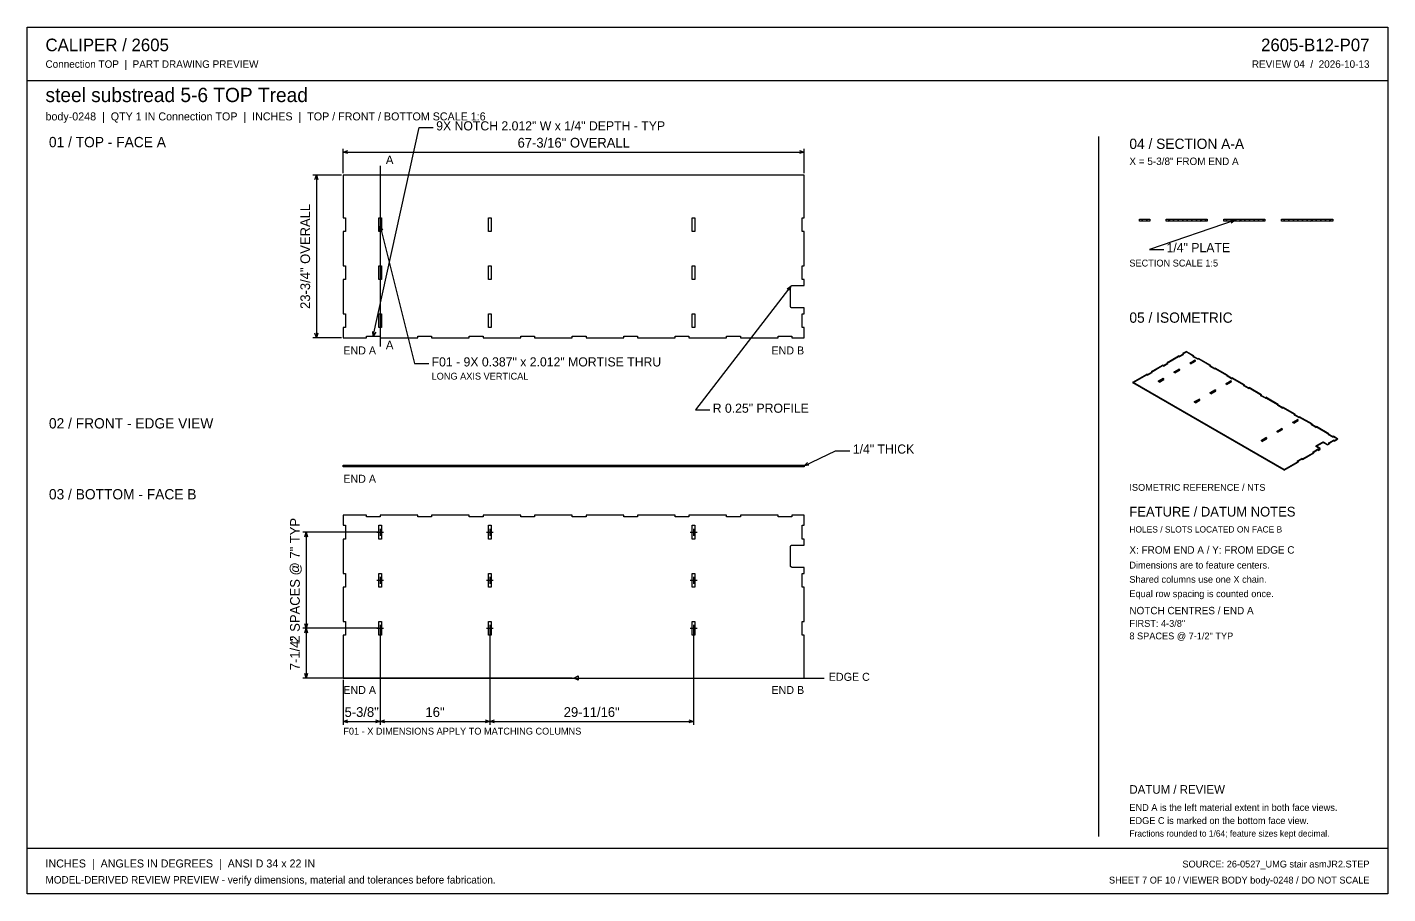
# Model space of a CAD drawing. Header units: inches. Extents: x 3 to 201, y 3 to 129.
import ezdxf
from ezdxf.enums import TextEntityAlignment as Align

# ---------------------------------------------------------------- set-up
doc = ezdxf.new("R2010")
doc.units = ezdxf.units.IN
doc.header["$MEASUREMENT"] = 0

msp = doc.modelspace()

# ---------------------------------------------------------------- linework, layer by layer
at = {"layer": 'ANNOTATION'}
for p, q in [((53.28, 84.12), (59.95, 114.54)), ((59.95, 114.54), (62.03, 114.54)), ((48.91, 107.88), (48.91, 111.46)), ((48.91, 110.96), (49.57, 111.17)), ((115.43, 111.17), (116.09, 110.96)), ((116.09, 107.88), (116.09, 111.46)), ((48.91, 110.96), (116.09, 110.96)), ((49.57, 110.75), (48.91, 110.96)), ((116.09, 110.96), (115.43, 110.75)), ((48.66, 107.62), (44.49, 107.62)), ((44.78, 106.96), (44.99, 107.62)), ((44.99, 107.62), (44.99, 83.88)), ((44.99, 107.62), (45.2, 106.96)), ((54.28, 108.96), (54.28, 82.62)), ((54.24, 99.48), (54.28, 100.18)), ((54.28, 100.18), (59.28, 80.12)), ((54.28, 100.18), (54.64, 99.59)), ((178.92, 101.02), (166.42, 96.78)), ((178.22, 101), (178.92, 101.02)), ((178.92, 101.02), (178.35, 100.61)), ((166.42, 96.78), (168.5, 96.78)), ((114.17, 91.43), (100.26, 73.38)), ((113.6, 91.03), (114.17, 91.43)), ((114.17, 91.43), (113.93, 90.77)), ((48.66, 83.88), (44.49, 83.88)), ((44.99, 83.88), (44.78, 84.54)), ((45.2, 84.54), (44.99, 83.88)), ((53.28, 84.12), (53.22, 84.82)), ((53.63, 84.73), (53.28, 84.12)), ((59.28, 80.12), (61.36, 80.12)), ((100.26, 73.38), (102.34, 73.38)), ((116.09, 65.21), (120.68, 67.42)), ((116.09, 65.21), (116.6, 65.69)), ((120.68, 67.42), (122.76, 67.42)), ((116.78, 65.31), (116.09, 65.21)), ((54.03, 55.54), (42.99, 55.54)), ((43.28, 54.88), (43.49, 55.54)), ((43.49, 55.54), (43.49, 41.54)), ((43.49, 55.54), (43.7, 54.88)), ((53.78, 55.54), (54.78, 55.54)), ((54.28, 56.04), (54.28, 55.04)), ((69.78, 55.54), (70.78, 55.54)), ((70.28, 56.04), (70.28, 55.04)), ((99.47, 55.54), (100.47, 55.54)), ((99.97, 56.04), (99.97, 55.04)), ((53.78, 48.54), (54.78, 48.54)), ((54.28, 49.04), (54.28, 48.04)), ((69.78, 48.54), (70.78, 48.54)), ((70.28, 49.04), (70.28, 48.04)), ((99.47, 48.54), (100.47, 48.54)), ((99.97, 49.04), (99.97, 48.04)), ((43.49, 41.54), (43.28, 42.21)), ((43.7, 42.21), (43.49, 41.54)), ((54.28, 42.04), (54.28, 41.04)), ((70.28, 42.04), (70.28, 41.04)), ((99.97, 42.04), (99.97, 41.04)), ((54.03, 41.54), (42.99, 41.54)), ((54.03, 41.54), (42.99, 41.54)), ((43.28, 40.88), (43.49, 41.54)), ((43.49, 41.54), (43.49, 34.29)), ((43.49, 41.54), (43.7, 40.88)), ((53.78, 41.54), (54.78, 41.54)), ((54.28, 41.29), (54.28, 27.46)), ((54.28, 41.29), (54.28, 27.46)), ((69.78, 41.54), (70.78, 41.54)), ((70.28, 41.29), (70.28, 27.46)), ((70.28, 41.29), (70.28, 27.46)), ((99.47, 41.54), (100.47, 41.54)), ((99.97, 41.29), (99.97, 27.46)), ((82.25, 34.29), (42.99, 34.29)), ((43.49, 34.29), (43.28, 34.96)), ((43.7, 34.96), (43.49, 34.29)), ((48.91, 34.04), (48.91, 27.46)), ((82.5, 34.29), (83.17, 34.62)), ((82.5, 34.29), (119.01, 34.29)), ((83.17, 33.96), (82.5, 34.29)), ((83.17, 34.62), (83.17, 33.96)), ((48.91, 27.96), (49.57, 28.17)), ((48.91, 27.96), (54.28, 27.96)), ((49.57, 27.75), (48.91, 27.96)), ((53.61, 28.17), (54.28, 27.96)), ((54.28, 27.96), (53.61, 27.75)), ((54.28, 27.96), (54.95, 28.17)), ((54.28, 27.96), (70.28, 27.96)), ((54.95, 27.75), (54.28, 27.96)), ((69.61, 28.17), (70.28, 27.96)), ((70.28, 27.96), (69.61, 27.75)), ((70.28, 27.96), (70.95, 28.17)), ((70.28, 27.96), (99.97, 27.96)), ((70.95, 27.75), (70.28, 27.96)), ((99.3, 28.17), (99.97, 27.96)), ((99.97, 27.96), (99.3, 27.75))]:
    msp.add_line(p, q, dxfattribs=at)
at = {"layer": 'OUTLINE'}
for p, q in [((2.83, 129.17), (201.17, 129.17)), ((2.83, 2.83), (2.83, 129.17)), ((201.17, 129.17), (201.17, 2.83)), ((2.83, 121.42), (201.17, 121.42)), ((159, 113.25), (159, 11.17)), ((48.91, 107.62), (48.91, 101.38)), ((116.09, 107.62), (48.91, 107.62)), ((116.09, 101.38), (116.09, 107.62)), ((48.91, 101.38), (49.22, 101.38)), ((49.22, 101.38), (49.22, 99.37)), ((54.09, 99.37), (54.09, 101.38)), ((54.09, 101.38), (54.47, 101.38)), ((54.47, 101.38), (54.47, 99.37)), ((70.09, 99.37), (70.09, 101.38)), ((70.09, 101.38), (70.47, 101.38)), ((70.47, 101.38), (70.47, 99.37)), ((99.78, 99.37), (99.78, 101.38)), ((99.78, 101.38), (100.16, 101.38)), ((100.16, 101.38), (100.16, 99.37)), ((115.78, 99.37), (115.78, 101.38)), ((115.78, 101.38), (116.09, 101.38)), ((164.97, 101.17), (166.46, 101.17)), ((164.97, 100.87), (164.97, 101.17)), ((165.22, 100.87), (165.52, 101.17)), ((165.88, 100.87), (166.18, 101.17)), ((166.46, 101.17), (166.46, 100.87)), ((168.87, 101.17), (174.86, 101.17)), ((168.87, 100.87), (168.87, 101.17)), ((169.12, 100.87), (169.42, 101.17)), ((169.79, 100.87), (170.09, 101.17)), ((170.46, 100.87), (170.76, 101.17)), ((171.12, 100.87), (171.42, 101.17)), ((171.79, 100.87), (172.09, 101.17)), ((172.46, 100.87), (172.76, 101.17)), ((173.12, 100.87), (173.42, 101.17)), ((173.79, 100.87), (174.09, 101.17)), ((174.46, 100.87), (174.76, 101.17)), ((174.86, 101.17), (174.86, 100.87)), ((177.27, 101.17), (183.26, 101.17)), ((177.27, 100.87), (177.27, 101.17)), ((177.52, 100.87), (177.82, 101.17)), ((178.19, 100.87), (178.49, 101.17)), ((178.86, 100.87), (179.16, 101.17)), ((179.52, 100.87), (179.82, 101.17)), ((180.19, 100.87), (180.49, 101.17)), ((180.86, 100.87), (181.16, 101.17)), ((181.52, 100.87), (181.82, 101.17)), ((182.19, 100.87), (182.49, 101.17)), ((182.86, 100.87), (183.16, 101.17)), ((183.26, 101.17), (183.26, 100.87)), ((185.67, 101.17), (193.17, 101.17)), ((185.67, 100.87), (185.67, 101.17)), ((185.92, 100.87), (186.22, 101.17)), ((186.59, 100.87), (186.89, 101.17)), ((187.26, 100.87), (187.56, 101.17)), ((187.92, 100.87), (188.22, 101.17)), ((188.59, 100.87), (188.89, 101.17)), ((189.26, 100.87), (189.56, 101.17)), ((189.92, 100.87), (190.22, 101.17)), ((190.59, 100.87), (190.89, 101.17)), ((191.26, 100.87), (191.56, 101.17)), ((191.92, 100.87), (192.22, 101.17)), ((192.59, 100.87), (192.89, 101.17)), ((193.17, 101.17), (193.17, 100.87)), ((49.22, 99.37), (48.91, 99.37)), ((48.91, 99.37), (48.91, 94.38)), ((54.47, 99.37), (54.09, 99.37)), ((70.47, 99.37), (70.09, 99.37)), ((100.16, 99.37), (99.78, 99.37)), ((116.09, 99.37), (115.78, 99.37)), ((116.09, 94.38), (116.09, 99.37)), ((166.46, 100.87), (164.97, 100.87)), ((174.86, 100.87), (168.87, 100.87)), ((183.26, 100.87), (177.27, 100.87)), ((193.17, 100.87), (185.67, 100.87)), ((48.91, 94.38), (49.22, 94.38)), ((49.22, 94.38), (49.22, 92.37)), ((54.09, 92.37), (54.09, 94.38)), ((54.09, 94.38), (54.47, 94.38)), ((54.47, 94.38), (54.47, 92.37)), ((70.09, 92.37), (70.09, 94.38)), ((70.09, 94.38), (70.47, 94.38)), ((70.47, 94.38), (70.47, 92.37)), ((99.78, 92.37), (99.78, 94.38)), ((99.78, 94.38), (100.16, 94.38)), ((100.16, 94.38), (100.16, 92.37)), ((115.78, 92.37), (115.78, 94.38)), ((115.78, 94.38), (116.09, 94.38)), ((49.22, 92.37), (48.91, 92.37)), ((48.91, 92.37), (48.91, 87.38)), ((54.47, 92.37), (54.09, 92.37)), ((70.47, 92.37), (70.09, 92.37)), ((100.16, 92.37), (99.78, 92.37)), ((114.09, 91.27), (114.1, 91.28)), ((114.09, 91.26), (114.09, 91.27)), ((114.09, 91.27), (114.09, 91.27)), ((114.09, 91.25), (114.09, 91.26)), ((114.09, 91.26), (114.09, 91.26)), ((114.09, 88.5), (114.09, 91.25)), ((114.1, 91.32), (114.11, 91.33)), ((114.1, 91.31), (114.1, 91.32)), ((114.1, 91.32), (114.1, 91.32)), ((114.1, 91.3), (114.1, 91.31)), ((114.1, 91.29), (114.1, 91.3)), ((114.1, 91.3), (114.1, 91.3)), ((114.1, 91.28), (114.1, 91.29)), ((114.1, 91.29), (114.1, 91.29)), ((114.11, 91.34), (114.11, 91.35)), ((114.11, 91.35), (114.12, 91.35)), ((114.11, 91.33), (114.11, 91.34)), ((114.11, 91.33), (114.11, 91.33)), ((114.12, 91.36), (114.12, 91.37)), ((114.12, 91.37), (114.13, 91.37)), ((114.12, 91.35), (114.12, 91.36)), ((114.12, 91.36), (114.12, 91.36)), ((114.13, 91.38), (114.14, 91.39)), ((114.13, 91.37), (114.13, 91.38)), ((114.13, 91.38), (114.13, 91.38)), ((114.14, 91.39), (114.14, 91.4)), ((114.14, 91.4), (114.15, 91.4)), ((114.14, 91.39), (114.14, 91.39)), ((114.15, 91.41), (114.16, 91.42)), ((114.15, 91.4), (114.15, 91.41)), ((114.15, 91.41), (114.15, 91.41)), ((114.16, 91.42), (114.17, 91.43)), ((114.16, 91.42), (114.16, 91.42)), ((114.17, 91.43), (114.18, 91.44)), ((114.17, 91.43), (114.17, 91.43)), ((114.18, 91.44), (114.18, 91.44)), ((114.18, 91.44), (114.19, 91.44)), ((114.19, 91.44), (114.19, 91.45)), ((114.19, 91.45), (114.19, 91.45)), ((114.19, 91.45), (114.2, 91.45)), ((114.2, 91.45), (114.2, 91.46)), ((114.2, 91.46), (114.21, 91.46)), ((114.21, 91.46), (114.22, 91.46)), ((114.22, 91.46), (114.22, 91.47)), ((114.22, 91.47), (114.23, 91.47)), ((114.23, 91.47), (114.24, 91.48)), ((114.23, 91.47), (114.23, 91.47)), ((114.24, 91.48), (114.24, 91.48)), ((114.24, 91.48), (114.25, 91.48)), ((114.25, 91.48), (114.26, 91.49)), ((114.25, 91.48), (114.25, 91.48)), ((114.26, 91.49), (114.27, 91.49)), ((114.27, 91.49), (114.27, 91.49)), ((114.27, 91.49), (114.28, 91.49)), ((114.28, 91.49), (114.28, 91.49)), ((114.28, 91.49), (114.29, 91.49)), ((114.29, 91.49), (114.29, 91.5)), ((114.29, 91.5), (114.3, 91.5)), ((114.3, 91.5), (114.31, 91.5)), ((114.31, 91.5), (114.31, 91.5)), ((114.31, 91.5), (114.32, 91.5)), ((114.32, 91.5), (114.33, 91.5)), ((114.33, 91.5), (114.33, 91.5)), ((114.33, 91.5), (114.34, 91.5)), ((114.34, 91.5), (114.34, 91.5)), ((114.34, 91.5), (116.09, 91.5)), ((116.09, 92.37), (115.78, 92.37)), ((116.09, 91.5), (116.09, 92.37)), ((48.91, 87.38), (49.22, 87.38)), ((49.22, 87.38), (49.22, 85.37)), ((54.09, 85.37), (54.09, 87.38)), ((54.09, 87.38), (54.47, 87.38)), ((54.47, 87.38), (54.47, 85.37)), ((70.09, 85.37), (70.09, 87.38)), ((70.09, 87.38), (70.47, 87.38)), ((70.47, 87.38), (70.47, 85.37)), ((99.78, 85.37), (99.78, 87.38)), ((99.78, 87.38), (100.16, 87.38)), ((100.16, 87.38), (100.16, 85.37)), ((114.09, 88.49), (114.09, 88.5)), ((114.09, 88.48), (114.09, 88.49)), ((114.09, 88.49), (114.09, 88.49)), ((114.1, 88.47), (114.09, 88.48)), ((114.09, 88.48), (114.09, 88.48)), ((114.1, 88.46), (114.1, 88.47)), ((114.1, 88.45), (114.1, 88.46)), ((114.1, 88.46), (114.1, 88.46)), ((114.1, 88.44), (114.1, 88.45)), ((114.1, 88.45), (114.1, 88.45)), ((114.1, 88.43), (114.1, 88.44)), ((114.11, 88.42), (114.1, 88.43)), ((114.1, 88.43), (114.1, 88.43)), ((114.11, 88.41), (114.11, 88.42)), ((114.11, 88.42), (114.11, 88.42)), ((114.11, 88.4), (114.11, 88.41)), ((114.12, 88.4), (114.11, 88.4)), ((114.12, 88.39), (114.12, 88.4)), ((114.12, 88.38), (114.12, 88.39)), ((114.12, 88.39), (114.12, 88.39)), ((114.13, 88.38), (114.12, 88.38)), ((114.13, 88.37), (114.13, 88.38)), ((114.14, 88.36), (114.13, 88.37)), ((114.13, 88.37), (114.13, 88.37)), ((114.14, 88.35), (114.14, 88.36)), ((114.14, 88.36), (114.14, 88.36)), ((114.15, 88.35), (114.14, 88.35)), ((114.15, 88.34), (114.15, 88.35)), ((114.16, 88.33), (114.15, 88.34)), ((114.15, 88.34), (114.15, 88.34)), ((114.17, 88.32), (114.16, 88.33)), ((114.16, 88.33), (114.16, 88.33)), ((114.18, 88.31), (114.17, 88.32)), ((114.17, 88.32), (114.17, 88.32)), ((114.19, 88.31), (114.18, 88.31)), ((114.18, 88.31), (114.18, 88.31)), ((114.19, 88.3), (114.19, 88.31)), ((114.2, 88.3), (114.19, 88.3)), ((114.19, 88.3), (114.19, 88.3)), ((114.2, 88.29), (114.2, 88.3)), ((114.21, 88.29), (114.2, 88.29)), ((114.22, 88.29), (114.21, 88.29)), ((114.22, 88.28), (114.22, 88.29)), ((114.23, 88.28), (114.22, 88.28)), ((114.24, 88.27), (114.23, 88.28)), ((114.23, 88.28), (114.23, 88.28)), ((114.25, 88.27), (114.24, 88.27)), ((114.24, 88.27), (114.24, 88.27)), ((114.26, 88.26), (114.25, 88.27)), ((114.25, 88.27), (114.25, 88.27)), ((114.27, 88.26), (114.26, 88.26)), ((114.28, 88.26), (114.27, 88.26)), ((114.27, 88.26), (114.27, 88.26)), ((114.29, 88.26), (114.28, 88.26)), ((114.28, 88.26), (114.28, 88.26)), ((114.29, 88.25), (114.29, 88.26)), ((114.3, 88.25), (114.29, 88.25)), ((114.31, 88.25), (114.3, 88.25)), ((114.32, 88.25), (114.31, 88.25)), ((114.31, 88.25), (114.31, 88.25)), ((114.33, 88.25), (114.32, 88.25)), ((114.34, 88.25), (114.33, 88.25)), ((114.33, 88.25), (114.33, 88.25)), ((116.09, 88.25), (114.34, 88.25)), ((114.34, 88.25), (114.34, 88.25)), ((115.78, 85.37), (115.78, 87.38)), ((115.78, 87.38), (116.09, 87.38)), ((116.09, 87.38), (116.09, 88.25)), ((49.22, 85.37), (48.91, 85.37)), ((48.91, 85.37), (48.91, 83.88)), ((54.47, 85.37), (54.09, 85.37)), ((70.47, 85.37), (70.09, 85.37)), ((100.16, 85.37), (99.78, 85.37)), ((116.09, 85.37), (115.78, 85.37)), ((116.09, 83.88), (116.09, 85.37)), ((48.91, 83.88), (52.28, 83.88)), ((52.28, 83.88), (52.28, 84.12)), ((52.28, 84.12), (54.29, 84.12)), ((54.29, 84.12), (54.29, 83.88)), ((54.29, 83.88), (59.78, 83.88)), ((59.78, 83.88), (59.78, 84.12)), ((59.78, 84.12), (61.79, 84.12)), ((61.79, 84.12), (61.79, 83.88)), ((61.79, 83.88), (67.28, 83.88)), ((67.28, 83.88), (67.28, 84.12)), ((67.28, 84.12), (69.29, 84.12)), ((69.29, 84.12), (69.29, 83.88)), ((69.29, 83.88), (74.78, 83.88)), ((74.78, 83.88), (74.78, 84.12)), ((74.78, 84.12), (76.79, 84.12)), ((76.79, 84.12), (76.79, 83.88)), ((76.79, 83.88), (82.28, 83.88)), ((82.28, 83.88), (82.28, 84.12)), ((82.28, 84.12), (84.29, 84.12)), ((84.29, 84.12), (84.29, 83.88)), ((84.29, 83.88), (89.78, 83.88)), ((89.78, 83.88), (89.78, 84.12)), ((89.78, 84.12), (91.79, 84.12)), ((91.79, 84.12), (91.79, 83.88)), ((91.79, 83.88), (97.28, 83.88)), ((97.28, 83.88), (97.28, 84.12)), ((97.28, 84.12), (99.29, 84.12)), ((99.29, 84.12), (99.29, 83.88)), ((99.29, 83.88), (104.78, 83.88)), ((104.78, 83.88), (104.78, 84.12)), ((104.78, 84.12), (106.79, 84.12)), ((106.79, 84.12), (106.79, 83.88)), ((106.79, 83.88), (112.28, 83.88)), ((112.28, 83.88), (112.28, 84.12)), ((112.28, 84.12), (114.29, 84.12)), ((114.29, 84.12), (114.29, 83.88)), ((114.29, 83.88), (116.09, 83.88)), ((170.75, 81.19), (171.41, 81.57)), ((170.75, 81.09), (171.41, 81.47)), ((171.3, 81.63), (171.79, 81.91)), ((171.3, 81.53), (171.79, 81.82)), ((171.41, 81.57), (171.3, 81.63)), ((171.3, 81.63), (171.3, 81.53)), ((171.41, 81.47), (171.3, 81.53)), ((171.41, 81.47), (171.41, 81.57)), ((172.9, 81.27), (171.79, 81.91)), ((171.79, 81.91), (171.79, 81.82)), ((172.9, 81.18), (171.79, 81.82)), ((166.71, 78.97), (168.34, 79.92)), ((166.71, 78.88), (168.34, 79.83)), ((168.34, 79.92), (168.34, 79.83)), ((168.45, 79.86), (168.34, 79.92)), ((168.45, 79.76), (168.34, 79.83)), ((168.45, 79.86), (169.11, 80.24)), ((168.45, 79.76), (169.11, 80.15)), ((168.45, 79.76), (168.45, 79.86)), ((169, 80.3), (170.64, 81.25)), ((169, 80.21), (170.64, 81.15)), ((169.11, 80.24), (169, 80.3)), ((169, 80.3), (169, 80.21)), ((169.11, 80.15), (169, 80.21)), ((169.11, 80.15), (169.11, 80.24)), ((170.75, 81.19), (170.64, 81.25)), ((170.64, 81.25), (170.64, 81.15)), ((170.75, 81.09), (170.64, 81.15)), ((170.75, 81.09), (170.75, 81.19)), ((172.34, 80.26), (173, 80.65)), ((172.34, 80.17), (173, 80.55)), ((172.34, 80.17), (172.34, 80.26)), ((172.47, 80.19), (172.34, 80.26)), ((172.47, 80.1), (172.34, 80.17)), ((172.47, 80.19), (173.13, 80.57)), ((172.47, 80.1), (173.13, 80.48)), ((172.47, 80.1), (172.47, 80.19)), ((172.81, 81.22), (172.9, 81.27)), ((173.47, 80.84), (172.81, 81.22)), ((172.81, 81.13), (172.81, 81.22)), ((172.81, 81.13), (172.9, 81.18)), ((173.47, 80.75), (172.81, 81.13)), ((172.9, 81.18), (172.9, 81.27)), ((173, 80.55), (173, 80.65)), ((173.13, 80.57), (173, 80.65)), ((173.13, 80.48), (173, 80.55)), ((173.13, 80.48), (173.13, 80.57)), ((173.47, 80.84), (173.56, 80.89)), ((173.47, 80.75), (173.47, 80.84)), ((173.47, 80.75), (173.56, 80.8)), ((173.56, 80.8), (173.56, 80.89)), ((175.36, 79.85), (173.56, 80.89)), ((175.36, 79.76), (173.56, 80.8)), ((175.28, 79.8), (175.36, 79.85)), ((175.28, 79.71), (175.28, 79.8)), ((175.94, 79.42), (175.28, 79.8)), ((175.28, 79.71), (175.36, 79.76)), ((175.94, 79.33), (175.28, 79.71)), ((175.36, 79.76), (175.36, 79.85)), ((175.94, 79.42), (176.02, 79.47)), ((175.94, 79.33), (175.94, 79.42)), ((175.94, 79.33), (176.02, 79.38)), ((177.82, 78.43), (176.02, 79.47)), ((176.02, 79.38), (176.02, 79.47)), ((177.82, 78.34), (176.02, 79.38)), ((164, 77.41), (166.05, 78.59)), ((164, 77.32), (166.05, 78.5)), ((164, 77.41), (164, 77.32)), ((186.04, 64.68), (164, 77.41)), ((166.15, 78.53), (166.05, 78.59)), ((166.05, 78.59), (166.05, 78.5)), ((166.15, 78.44), (166.05, 78.5)), ((166.15, 78.53), (166.81, 78.91)), ((166.15, 78.44), (166.81, 78.82)), ((166.15, 78.44), (166.15, 78.53)), ((166.81, 78.91), (166.71, 78.97)), ((166.71, 78.97), (166.71, 78.88)), ((166.81, 78.82), (166.71, 78.88)), ((166.81, 78.82), (166.81, 78.91)), ((167.75, 77.61), (168.41, 77.99)), ((167.75, 77.52), (168.41, 77.9)), ((167.88, 77.54), (167.75, 77.61)), ((167.75, 77.52), (167.75, 77.61)), ((167.88, 77.44), (167.75, 77.52)), ((167.88, 77.54), (168.54, 77.92)), ((167.88, 77.44), (168.54, 77.83)), ((167.88, 77.44), (167.88, 77.54)), ((168.54, 77.92), (168.41, 77.99)), ((168.41, 77.9), (168.41, 77.99)), ((168.54, 77.83), (168.41, 77.9)), ((168.54, 77.83), (168.54, 77.92)), ((170.04, 78.94), (170.7, 79.32)), ((170.04, 78.84), (170.7, 79.22)), ((170.17, 78.87), (170.04, 78.94)), ((170.04, 78.84), (170.04, 78.94)), ((170.17, 78.77), (170.04, 78.84)), ((170.17, 78.87), (170.83, 79.25)), ((170.17, 78.77), (170.83, 79.15)), ((170.17, 78.77), (170.17, 78.87)), ((170.83, 79.25), (170.7, 79.32)), ((170.7, 79.22), (170.7, 79.32)), ((170.83, 79.15), (170.7, 79.22)), ((170.83, 79.15), (170.83, 79.25)), ((177.59, 77.23), (178.25, 77.61)), ((177.59, 77.14), (178.25, 77.52)), ((177.72, 77.16), (178.38, 77.54)), ((177.72, 77.07), (178.38, 77.45)), ((177.74, 78.38), (177.82, 78.43)), ((178.4, 78), (177.74, 78.38)), ((177.74, 78.29), (177.74, 78.38)), ((177.74, 78.29), (177.82, 78.34)), ((178.4, 77.91), (177.74, 78.29)), ((177.82, 78.34), (177.82, 78.43)), ((178.25, 77.52), (178.25, 77.61)), ((178.38, 77.54), (178.25, 77.61)), ((178.38, 77.45), (178.25, 77.52)), ((178.38, 77.45), (178.38, 77.54)), ((178.4, 78), (178.48, 78.05)), ((178.4, 77.91), (178.4, 78)), ((178.4, 77.91), (178.48, 77.95)), ((180.28, 77.01), (178.48, 78.05)), ((178.48, 77.95), (178.48, 78.05)), ((180.28, 76.92), (178.48, 77.95)), ((186.04, 64.59), (164, 77.32)), ((175.29, 75.91), (175.95, 76.29)), ((175.29, 75.81), (175.95, 76.19)), ((175.42, 75.83), (175.29, 75.91)), ((175.29, 75.81), (175.29, 75.91)), ((175.42, 75.74), (175.29, 75.81)), ((175.42, 75.83), (176.08, 76.22)), ((175.42, 75.74), (176.08, 76.12)), ((175.42, 75.74), (175.42, 75.83)), ((176.08, 76.22), (175.95, 76.29)), ((175.95, 76.19), (175.95, 76.29)), ((176.08, 76.12), (175.95, 76.19)), ((176.08, 76.12), (176.08, 76.22)), ((177.59, 77.14), (177.59, 77.23)), ((177.72, 77.16), (177.59, 77.23)), ((177.72, 77.07), (177.59, 77.14)), ((177.72, 77.07), (177.72, 77.16)), ((180.2, 76.96), (180.28, 77.01)), ((180.2, 76.87), (180.2, 76.96)), ((180.86, 76.58), (180.2, 76.96)), ((180.2, 76.87), (180.28, 76.92)), ((180.86, 76.49), (180.2, 76.87)), ((180.28, 76.92), (180.28, 77.01)), ((180.86, 76.58), (180.94, 76.63)), ((180.86, 76.49), (180.86, 76.58)), ((180.86, 76.49), (180.94, 76.53)), ((180.94, 76.53), (180.94, 76.63)), ((182.74, 75.59), (180.94, 76.63)), ((182.74, 75.49), (180.94, 76.53)), ((182.66, 75.54), (182.74, 75.59)), ((182.66, 75.45), (182.66, 75.54)), ((183.32, 75.16), (182.66, 75.54)), ((182.66, 75.45), (182.74, 75.49)), ((183.32, 75.07), (182.66, 75.45)), ((182.74, 75.49), (182.74, 75.59)), ((173, 74.58), (173.66, 74.96)), ((173, 74.49), (173.66, 74.87)), ((173.12, 74.51), (173, 74.58)), ((173, 74.49), (173, 74.58)), ((173.12, 74.41), (173, 74.49)), ((173.12, 74.51), (173.78, 74.89)), ((173.12, 74.41), (173.78, 74.79)), ((173.12, 74.41), (173.12, 74.51)), ((173.66, 74.87), (173.66, 74.96)), ((173.78, 74.89), (173.66, 74.96)), ((173.78, 74.79), (173.66, 74.87)), ((173.78, 74.79), (173.78, 74.89)), ((183.32, 75.16), (183.4, 75.21)), ((183.32, 75.07), (183.32, 75.16)), ((183.32, 75.07), (183.4, 75.11)), ((183.4, 75.11), (183.4, 75.21)), ((185.2, 74.17), (183.4, 75.21)), ((185.2, 74.07), (183.4, 75.11)), ((185.12, 74.12), (185.2, 74.17)), ((185.12, 74.03), (185.12, 74.12)), ((185.78, 73.74), (185.12, 74.12)), ((185.12, 74.03), (185.2, 74.07)), ((185.78, 73.65), (185.12, 74.03)), ((185.2, 74.07), (185.2, 74.17)), ((185.78, 73.74), (185.86, 73.79)), ((185.78, 73.65), (185.78, 73.74)), ((185.78, 73.65), (185.86, 73.69)), ((185.86, 73.69), (185.86, 73.79)), ((187.66, 72.75), (185.86, 73.79)), ((187.66, 72.65), (185.86, 73.69)), ((187.33, 71.61), (187.99, 71.99)), ((187.33, 71.52), (187.99, 71.9)), ((187.33, 71.52), (187.33, 71.61)), ((187.46, 71.54), (187.33, 71.61)), ((187.46, 71.44), (187.33, 71.52)), ((187.46, 71.54), (188.12, 71.92)), ((187.46, 71.44), (188.12, 71.82)), ((187.46, 71.44), (187.46, 71.54)), ((187.58, 72.7), (187.66, 72.75)), ((187.58, 72.61), (187.58, 72.7)), ((188.24, 72.32), (187.58, 72.7)), ((187.58, 72.61), (187.66, 72.65)), ((188.24, 72.22), (187.58, 72.61)), ((187.66, 72.65), (187.66, 72.75)), ((188.12, 71.92), (187.99, 71.99)), ((187.99, 71.9), (187.99, 71.99)), ((188.12, 71.82), (187.99, 71.9)), ((188.12, 71.82), (188.12, 71.92)), ((188.24, 72.32), (188.32, 72.37)), ((188.24, 72.22), (188.24, 72.32)), ((188.24, 72.22), (188.32, 72.27)), ((188.32, 72.27), (188.32, 72.37)), ((190.12, 71.33), (188.32, 72.37)), ((190.12, 71.23), (188.32, 72.27)), ((185.03, 70.28), (185.69, 70.67)), ((185.03, 70.19), (185.69, 70.57)), ((185.03, 70.19), (185.03, 70.28)), ((185.16, 70.21), (185.03, 70.28)), ((185.16, 70.12), (185.03, 70.19)), ((185.16, 70.21), (185.82, 70.59)), ((185.16, 70.12), (185.82, 70.5)), ((185.16, 70.12), (185.16, 70.21)), ((185.69, 70.57), (185.69, 70.67)), ((185.82, 70.59), (185.69, 70.67)), ((185.82, 70.5), (185.69, 70.57)), ((185.82, 70.5), (185.82, 70.59)), ((190.04, 71.28), (190.12, 71.33)), ((190.7, 70.9), (190.04, 71.28)), ((190.04, 71.19), (190.04, 71.28)), ((190.04, 71.19), (190.12, 71.23)), ((190.7, 70.8), (190.04, 71.19)), ((190.12, 71.23), (190.12, 71.33)), ((190.7, 70.9), (190.78, 70.95)), ((190.7, 70.8), (190.7, 70.9)), ((190.7, 70.8), (190.78, 70.85)), ((190.78, 70.85), (190.78, 70.95)), ((192.58, 69.91), (190.78, 70.95)), ((192.58, 69.81), (190.78, 70.85)), ((192.5, 69.86), (192.58, 69.91)), ((192.5, 69.76), (192.5, 69.86)), ((193.16, 69.48), (192.5, 69.86)), ((192.5, 69.76), (192.58, 69.81)), ((193.16, 69.38), (192.5, 69.76)), ((192.58, 69.81), (192.58, 69.91)), ((193.16, 69.48), (193.24, 69.53)), ((193.16, 69.38), (193.16, 69.48)), ((193.16, 69.38), (193.24, 69.43)), ((193.83, 69.18), (193.24, 69.53)), ((193.24, 69.43), (193.24, 69.53)), ((193.83, 69.09), (193.24, 69.43)), ((182.74, 68.96), (183.4, 69.34)), ((182.74, 68.86), (183.4, 69.24)), ((182.86, 68.89), (182.74, 68.96)), ((182.74, 68.86), (182.74, 68.96)), ((182.86, 68.79), (182.74, 68.86)), ((182.86, 68.89), (183.52, 69.27)), ((182.86, 68.79), (183.52, 69.17)), ((182.86, 68.79), (182.86, 68.89)), ((183.4, 69.24), (183.4, 69.34)), ((183.52, 69.27), (183.4, 69.34)), ((183.52, 69.17), (183.4, 69.24)), ((183.52, 69.17), (183.52, 69.27)), ((190.28, 67.25), (190.94, 67.63)), ((190.28, 67.16), (190.94, 67.54)), ((190.72, 68.12), (190.72, 68.13)), ((190.72, 68.13), (190.73, 68.13)), ((190.72, 68.11), (190.72, 68.12)), ((190.72, 68.12), (190.72, 68.12)), ((190.72, 68.12), (190.72, 68.12)), ((190.72, 68.12), (190.72, 68.12)), ((190.72, 68.12), (190.72, 68.12)), ((190.72, 68.12), (190.72, 68.12)), ((190.73, 68.11), (190.72, 68.11)), ((190.72, 68.11), (190.72, 68.11)), ((190.72, 68.11), (190.72, 68.11)), ((190.72, 68.11), (190.72, 68.11)), ((190.72, 68.02), (190.72, 68.03)), ((190.72, 68.03), (190.72, 68.03)), ((190.72, 68.03), (190.72, 68.03)), ((190.72, 68.03), (190.72, 68.03)), ((190.72, 68.03), (190.72, 68.03)), ((190.72, 68.03), (190.73, 68.03)), ((190.73, 68.01), (190.72, 68.02)), ((190.72, 68.02), (190.72, 68.02)), ((190.72, 68.02), (190.72, 68.02)), ((190.72, 68.02), (190.72, 68.02)), ((190.72, 68.02), (190.72, 68.02)), ((190.72, 68.02), (190.72, 68.02)), ((190.73, 68.14), (190.73, 68.15)), ((190.73, 68.15), (190.73, 68.15)), ((190.73, 68.15), (190.74, 68.15)), ((190.73, 68.13), (190.73, 68.14)), ((190.73, 68.14), (190.73, 68.14)), ((190.73, 68.14), (190.73, 68.14)), ((190.73, 68.14), (190.73, 68.14)), ((190.73, 68.14), (190.73, 68.14)), ((190.73, 68.14), (190.73, 68.14)), ((190.73, 68.13), (190.73, 68.13)), ((190.73, 68.13), (190.73, 68.13)), ((190.73, 68.13), (190.73, 68.13)), ((190.73, 68.13), (190.73, 68.13)), ((190.73, 68.1), (190.73, 68.11)), ((190.73, 68.11), (190.73, 68.11)), ((190.73, 68.11), (190.73, 68.11)), ((190.73, 68.09), (190.73, 68.1)), ((190.73, 68.1), (190.73, 68.1)), ((190.73, 68.1), (190.73, 68.1)), ((190.73, 68.1), (190.73, 68.1)), ((190.73, 68.1), (190.73, 68.1)), ((190.73, 68.1), (190.73, 68.1)), ((190.74, 68.09), (190.73, 68.09)), ((190.73, 68.09), (190.73, 68.09)), ((190.73, 68.09), (190.73, 68.09)), ((190.73, 68.09), (190.73, 68.09)), ((190.73, 68.04), (190.73, 68.05)), ((190.73, 68.05), (190.73, 68.05)), ((190.73, 68.05), (190.73, 68.05)), ((190.73, 68.05), (190.73, 68.05)), ((190.73, 68.05), (190.73, 68.05)), ((190.73, 68.05), (190.74, 68.05)), ((190.73, 68.03), (190.73, 68.04)), ((190.73, 68.04), (190.73, 68.04)), ((190.73, 68.04), (190.73, 68.04)), ((190.73, 68.04), (190.73, 68.04)), ((190.73, 68.04), (190.73, 68.04)), ((190.73, 68.04), (190.73, 68.04)), ((190.73, 68.03), (190.73, 68.03)), ((190.73, 68), (190.73, 68.01)), ((190.73, 68.01), (190.73, 68.01)), ((190.73, 68.01), (190.73, 68.01)), ((190.73, 68.01), (190.73, 68.01)), ((190.73, 68.01), (190.73, 68.01)), ((190.73, 68.01), (190.73, 68.01)), ((190.73, 67.99), (190.73, 68)), ((190.73, 68), (190.73, 68)), ((190.73, 68), (190.73, 68)), ((190.73, 68), (190.73, 68)), ((190.73, 68), (190.73, 68)), ((190.73, 68), (190.73, 68)), ((190.74, 67.99), (190.73, 67.99)), ((190.74, 68.15), (190.74, 68.16)), ((190.74, 68.16), (190.74, 68.16)), ((190.74, 68.16), (190.75, 68.16)), ((190.74, 68.15), (190.74, 68.15)), ((190.74, 68.15), (190.74, 68.15)), ((190.74, 68.15), (190.74, 68.15)), ((190.74, 68.15), (190.74, 68.15)), ((190.74, 68.08), (190.74, 68.09)), ((190.74, 68.09), (190.74, 68.09)), ((190.74, 68.09), (190.74, 68.09)), ((190.75, 68.08), (190.74, 68.08)), ((190.74, 68.08), (190.74, 68.08)), ((190.74, 68.08), (190.74, 68.08)), ((190.74, 68.08), (190.74, 68.08)), ((190.74, 68.05), (190.74, 68.06)), ((190.74, 68.06), (190.74, 68.06)), ((190.74, 68.06), (190.74, 68.06)), ((190.74, 68.06), (190.74, 68.06)), ((190.74, 68.06), (190.74, 68.06)), ((190.74, 68.06), (190.75, 68.06)), ((190.74, 68.05), (190.74, 68.05)), ((190.74, 67.98), (190.74, 67.99)), ((190.74, 67.99), (190.74, 67.99)), ((190.74, 67.99), (190.74, 67.99)), ((190.74, 67.99), (190.74, 67.99)), ((190.74, 67.99), (190.74, 67.99)), ((190.74, 67.99), (190.74, 67.99)), ((190.75, 67.98), (190.74, 67.98)), ((190.75, 68.16), (190.75, 68.16)), ((190.75, 68.16), (190.75, 68.16)), ((190.75, 68.16), (190.75, 68.16)), ((190.75, 68.16), (190.75, 68.16)), ((190.75, 68.16), (190.76, 68.16)), ((190.75, 68.07), (190.75, 68.08)), ((190.75, 68.08), (190.75, 68.08)), ((190.75, 68.08), (190.75, 68.08)), ((190.75, 68.06), (190.75, 68.07)), ((190.75, 68.07), (190.75, 68.07)), ((190.75, 68.07), (190.75, 68.07)), ((190.75, 68.07), (190.76, 68.07)), ((190.76, 68.07), (190.75, 68.07)), ((190.75, 68.07), (190.75, 68.07)), ((190.75, 68.06), (190.75, 68.06)), ((190.76, 67.98), (190.75, 67.98)), ((190.75, 67.98), (190.75, 67.98)), ((190.75, 67.98), (190.75, 67.98)), ((190.75, 67.98), (190.75, 67.98)), ((190.75, 67.98), (190.75, 67.98)), ((190.76, 68.17), (191.66, 68.69)), ((190.76, 68.07), (191.66, 68.59)), ((190.76, 68.07), (190.76, 68.17)), ((190.76, 68.16), (190.76, 68.17)), ((190.76, 68.07), (190.76, 68.07)), ((190.76, 67.98), (190.76, 68.07)), ((191.33, 67.74), (190.76, 68.07)), ((190.76, 68.07), (190.76, 68.07)), ((190.76, 67.98), (190.76, 67.98)), ((191.33, 67.64), (190.76, 67.98)), ((191.05, 67.57), (190.94, 67.63)), ((190.94, 67.54), (190.94, 67.63)), ((191.05, 67.48), (190.94, 67.54)), ((191.05, 67.57), (191.33, 67.74)), ((191.05, 67.48), (191.33, 67.64)), ((191.05, 67.57), (191.05, 67.48)), ((191.33, 67.64), (191.33, 67.74)), ((191.66, 68.59), (191.66, 68.69)), ((191.66, 68.69), (191.66, 68.69)), ((191.66, 68.69), (191.66, 68.69)), ((191.66, 68.69), (191.67, 68.69)), ((191.66, 68.59), (191.66, 68.59)), ((191.66, 68.59), (191.66, 68.59)), ((191.66, 68.59), (191.67, 68.59)), ((191.67, 68.69), (191.67, 68.69)), ((191.67, 68.69), (191.67, 68.69)), ((191.67, 68.69), (191.67, 68.69)), ((191.67, 68.69), (191.68, 68.69)), ((191.67, 68.59), (191.67, 68.6)), ((191.67, 68.6), (191.67, 68.6)), ((191.67, 68.6), (191.67, 68.6)), ((191.67, 68.6), (191.68, 68.6)), ((191.68, 68.69), (191.68, 68.7)), ((191.68, 68.7), (191.68, 68.7)), ((191.68, 68.7), (191.68, 68.7)), ((191.68, 68.7), (191.69, 68.7)), ((191.68, 68.69), (191.68, 68.69)), ((191.68, 68.6), (191.68, 68.6)), ((191.68, 68.6), (191.68, 68.6)), ((191.68, 68.6), (191.68, 68.6)), ((191.68, 68.6), (191.68, 68.6)), ((191.68, 68.6), (191.69, 68.6)), ((191.69, 68.7), (191.69, 68.7)), ((191.69, 68.7), (191.69, 68.7)), ((191.69, 68.7), (191.69, 68.7)), ((191.69, 68.7), (191.7, 68.7)), ((191.69, 68.6), (191.69, 68.61)), ((191.69, 68.61), (191.7, 68.61)), ((191.69, 68.6), (191.69, 68.6)), ((191.69, 68.6), (191.69, 68.6)), ((191.7, 68.7), (191.7, 68.7)), ((191.7, 68.7), (191.7, 68.7)), ((191.7, 68.7), (191.71, 68.7)), ((191.7, 68.61), (191.7, 68.61)), ((191.7, 68.61), (191.7, 68.61)), ((191.7, 68.61), (191.71, 68.61)), ((191.71, 68.7), (191.71, 68.7)), ((191.71, 68.7), (191.71, 68.7)), ((191.71, 68.7), (191.71, 68.7)), ((191.71, 68.7), (191.72, 68.7)), ((191.71, 68.61), (191.71, 68.61)), ((191.71, 68.61), (191.71, 68.61)), ((191.71, 68.61), (191.71, 68.61)), ((191.71, 68.61), (191.72, 68.61)), ((191.72, 68.7), (191.72, 68.71)), ((191.72, 68.71), (191.73, 68.71)), ((191.72, 68.7), (191.72, 68.7)), ((191.72, 68.7), (191.72, 68.7)), ((191.72, 68.61), (191.72, 68.61)), ((191.72, 68.61), (191.72, 68.61)), ((191.72, 68.61), (191.72, 68.61)), ((191.72, 68.61), (191.73, 68.61)), ((191.73, 68.71), (191.73, 68.71)), ((191.73, 68.71), (191.73, 68.71)), ((191.73, 68.71), (191.74, 68.71)), ((191.73, 68.61), (191.73, 68.61)), ((191.73, 68.61), (191.73, 68.61)), ((191.73, 68.61), (191.74, 68.61)), ((191.74, 68.71), (191.74, 68.71)), ((191.74, 68.71), (191.74, 68.71)), ((191.74, 68.71), (191.74, 68.71)), ((191.74, 68.71), (191.75, 68.71)), ((191.74, 68.61), (191.74, 68.61)), ((191.74, 68.61), (191.74, 68.61)), ((191.74, 68.61), (191.74, 68.61)), ((191.74, 68.61), (191.75, 68.61)), ((191.75, 68.71), (191.75, 68.71)), ((191.75, 68.71), (191.75, 68.71)), ((191.75, 68.71), (191.76, 68.71)), ((191.75, 68.61), (191.75, 68.61)), ((191.75, 68.61), (191.75, 68.61)), ((191.75, 68.61), (191.76, 68.61)), ((191.76, 68.71), (191.76, 68.71)), ((191.76, 68.71), (191.76, 68.7)), ((191.76, 68.7), (191.76, 68.7)), ((191.76, 68.7), (191.77, 68.7)), ((191.76, 68.61), (191.76, 68.61)), ((191.76, 68.61), (191.76, 68.61)), ((191.76, 68.61), (191.76, 68.61)), ((191.76, 68.61), (191.77, 68.61)), ((191.77, 68.7), (191.77, 68.7)), ((191.77, 68.7), (191.77, 68.7)), ((191.77, 68.7), (191.78, 68.7)), ((191.77, 68.61), (191.77, 68.61)), ((191.77, 68.61), (191.77, 68.61)), ((191.77, 68.61), (191.78, 68.61)), ((191.78, 68.7), (191.78, 68.7)), ((191.78, 68.7), (191.78, 68.7)), ((191.78, 68.7), (191.78, 68.7)), ((191.78, 68.7), (191.79, 68.7)), ((191.78, 68.61), (191.78, 68.61)), ((191.78, 68.61), (191.78, 68.61)), ((191.78, 68.61), (191.78, 68.61)), ((191.78, 68.61), (191.79, 68.61)), ((191.79, 68.7), (191.79, 68.7)), ((191.79, 68.7), (191.79, 68.7)), ((191.79, 68.7), (191.79, 68.7)), ((191.79, 68.7), (191.8, 68.7)), ((191.79, 68.61), (191.79, 68.61)), ((191.79, 68.61), (191.79, 68.6)), ((191.79, 68.6), (191.79, 68.6)), ((191.79, 68.6), (191.8, 68.6)), ((191.8, 68.7), (191.8, 68.7)), ((191.8, 68.7), (191.8, 68.7)), ((191.8, 68.7), (191.8, 68.7)), ((191.8, 68.7), (191.81, 68.69)), ((191.8, 68.6), (191.8, 68.6)), ((191.8, 68.6), (191.8, 68.6)), ((191.8, 68.6), (191.8, 68.6)), ((191.8, 68.6), (191.81, 68.6)), ((191.81, 68.69), (191.81, 68.69)), ((191.81, 68.69), (191.81, 68.69)), ((191.81, 68.69), (191.81, 68.69)), ((191.81, 68.69), (191.82, 68.69)), ((191.81, 68.6), (191.81, 68.6)), ((191.81, 68.6), (191.81, 68.6)), ((191.81, 68.6), (191.81, 68.6)), ((191.81, 68.6), (191.82, 68.6)), ((191.82, 68.59), (191.82, 68.69)), ((191.82, 68.69), (192.4, 68.35)), ((191.82, 68.69), (191.82, 68.69)), ((191.82, 68.69), (191.82, 68.69)), ((191.82, 68.69), (191.82, 68.69)), ((191.82, 68.69), (191.82, 68.69)), ((191.82, 68.6), (191.82, 68.59)), ((191.82, 68.59), (191.82, 68.59)), ((191.82, 68.59), (191.82, 68.59)), ((191.82, 68.59), (191.82, 68.59)), ((191.82, 68.59), (192.4, 68.26)), ((192.4, 68.35), (192.68, 68.52)), ((192.4, 68.26), (192.68, 68.42)), ((192.4, 68.26), (192.4, 68.35)), ((192.58, 68.58), (193.24, 68.96)), ((192.58, 68.49), (193.24, 68.87)), ((192.58, 68.49), (192.58, 68.58)), ((192.68, 68.52), (192.58, 68.58)), ((192.68, 68.42), (192.58, 68.49)), ((192.68, 68.52), (192.68, 68.42)), ((193.34, 68.9), (193.24, 68.96)), ((193.24, 68.87), (193.24, 68.96)), ((193.34, 68.81), (193.24, 68.87)), ((193.34, 68.9), (193.83, 69.18)), ((193.34, 68.81), (193.83, 69.09)), ((193.34, 68.9), (193.34, 68.81)), ((193.83, 69.18), (193.83, 69.09)), ((186.04, 64.68), (188.09, 65.87)), ((186.04, 64.59), (188.09, 65.77)), ((187.99, 65.93), (188.65, 66.31)), ((187.99, 65.83), (188.65, 66.21)), ((187.99, 65.83), (187.99, 65.93)), ((188.09, 65.87), (187.99, 65.93)), ((188.09, 65.77), (187.99, 65.83)), ((188.09, 65.87), (188.09, 65.77)), ((188.75, 66.25), (188.65, 66.31)), ((188.65, 66.21), (188.65, 66.31)), ((188.75, 66.15), (188.65, 66.21)), ((188.75, 66.25), (190.39, 67.19)), ((188.75, 66.15), (190.39, 67.1)), ((188.75, 66.25), (188.75, 66.15)), ((190.39, 67.19), (190.28, 67.25)), ((190.28, 67.16), (190.28, 67.25)), ((190.39, 67.1), (190.28, 67.16)), ((190.39, 67.19), (190.39, 67.1)), ((48.91, 65.33), (116.09, 65.33)), ((48.91, 65.08), (48.91, 65.33)), ((116.09, 65.08), (48.91, 65.08)), ((116.09, 65.33), (116.09, 65.08)), ((186.04, 64.68), (186.04, 64.59)), ((52.28, 58.04), (48.91, 58.04)), ((48.91, 58.04), (48.91, 56.55)), ((52.28, 57.79), (52.28, 58.04)), ((54.29, 57.79), (52.28, 57.79)), ((59.78, 58.04), (54.29, 58.04)), ((54.29, 58.04), (54.29, 57.79)), ((59.78, 57.79), (59.78, 58.04)), ((61.79, 57.79), (59.78, 57.79)), ((67.28, 58.04), (61.79, 58.04)), ((61.79, 58.04), (61.79, 57.79)), ((67.28, 57.79), (67.28, 58.04)), ((69.29, 57.79), (67.28, 57.79)), ((74.78, 58.04), (69.29, 58.04)), ((69.29, 58.04), (69.29, 57.79)), ((74.78, 57.79), (74.78, 58.04)), ((76.79, 57.79), (74.78, 57.79)), ((82.28, 58.04), (76.79, 58.04)), ((76.79, 58.04), (76.79, 57.79)), ((82.28, 57.79), (82.28, 58.04)), ((84.29, 57.79), (82.28, 57.79)), ((89.78, 58.04), (84.29, 58.04)), ((84.29, 58.04), (84.29, 57.79)), ((89.78, 57.79), (89.78, 58.04)), ((91.79, 57.79), (89.78, 57.79)), ((97.28, 58.04), (91.79, 58.04)), ((91.79, 58.04), (91.79, 57.79)), ((97.28, 57.79), (97.28, 58.04)), ((99.29, 57.79), (97.28, 57.79)), ((104.78, 58.04), (99.29, 58.04)), ((99.29, 58.04), (99.29, 57.79)), ((104.78, 57.79), (104.78, 58.04)), ((106.79, 57.79), (104.78, 57.79)), ((112.28, 58.04), (106.79, 58.04)), ((106.79, 58.04), (106.79, 57.79)), ((112.28, 57.79), (112.28, 58.04)), ((114.29, 57.79), (112.28, 57.79)), ((116.09, 58.04), (114.29, 58.04)), ((114.29, 58.04), (114.29, 57.79)), ((116.09, 56.55), (116.09, 58.04)), ((48.91, 56.55), (49.22, 56.55)), ((49.22, 56.55), (49.22, 54.54)), ((54.09, 54.54), (54.09, 56.55)), ((54.09, 56.55), (54.47, 56.55)), ((54.47, 56.55), (54.47, 54.54)), ((70.09, 54.54), (70.09, 56.55)), ((70.09, 56.55), (70.47, 56.55)), ((70.47, 56.55), (70.47, 54.54)), ((99.78, 54.54), (99.78, 56.55)), ((99.78, 56.55), (100.16, 56.55)), ((100.16, 56.55), (100.16, 54.54)), ((115.78, 54.54), (115.78, 56.55)), ((115.78, 56.55), (116.09, 56.55)), ((49.22, 54.54), (48.91, 54.54)), ((48.91, 54.54), (48.91, 49.55)), ((54.47, 54.54), (54.09, 54.54)), ((70.47, 54.54), (70.09, 54.54)), ((100.16, 54.54), (99.78, 54.54)), ((114.13, 53.55), (114.14, 53.56)), ((114.13, 53.55), (114.13, 53.55)), ((114.14, 53.56), (114.14, 53.57)), ((114.14, 53.57), (114.15, 53.57)), ((114.14, 53.56), (114.14, 53.56)), ((114.15, 53.57), (114.15, 53.58)), ((114.15, 53.58), (114.15, 53.58)), ((114.15, 53.58), (114.16, 53.58)), ((114.16, 53.58), (114.16, 53.59)), ((114.16, 53.59), (114.17, 53.59)), ((114.17, 53.59), (114.17, 53.6)), ((114.17, 53.6), (114.18, 53.6)), ((114.18, 53.6), (114.18, 53.61)), ((114.18, 53.61), (114.19, 53.61)), ((114.19, 53.61), (114.19, 53.62)), ((114.19, 53.62), (114.2, 53.62)), ((114.19, 53.61), (114.19, 53.61)), ((114.2, 53.62), (114.21, 53.63)), ((114.2, 53.62), (114.2, 53.62)), ((114.21, 53.63), (114.22, 53.63)), ((114.22, 53.63), (114.23, 53.64)), ((114.22, 53.63), (114.22, 53.63)), ((114.23, 53.64), (114.23, 53.64)), ((114.23, 53.64), (114.24, 53.64)), ((114.24, 53.64), (114.24, 53.65)), ((114.24, 53.65), (114.25, 53.65)), ((114.25, 53.65), (114.25, 53.65)), ((114.25, 53.65), (114.26, 53.65)), ((114.26, 53.65), (114.27, 53.65)), ((114.27, 53.65), (114.27, 53.66)), ((114.27, 53.66), (114.28, 53.66)), ((114.28, 53.66), (114.28, 53.66)), ((114.28, 53.66), (114.29, 53.66)), ((114.29, 53.66), (114.29, 53.66)), ((114.29, 53.66), (114.3, 53.66)), ((114.3, 53.66), (114.31, 53.66)), ((114.31, 53.66), (114.32, 53.67)), ((114.31, 53.66), (114.31, 53.66)), ((114.32, 53.67), (114.33, 53.67)), ((114.33, 53.67), (114.33, 53.67)), ((114.33, 53.67), (114.34, 53.67)), ((114.34, 53.67), (114.34, 53.67)), ((114.34, 53.67), (116.09, 53.67)), ((116.09, 54.54), (115.78, 54.54)), ((116.09, 53.67), (116.09, 54.54)), ((114.09, 53.44), (114.1, 53.45)), ((114.09, 53.43), (114.09, 53.44)), ((114.09, 53.44), (114.09, 53.44)), ((114.09, 53.42), (114.09, 53.43)), ((114.09, 50.67), (114.09, 53.42)), ((114.09, 53.42), (114.09, 53.42)), ((114.1, 53.49), (114.11, 53.5)), ((114.1, 53.48), (114.1, 53.49)), ((114.1, 53.47), (114.1, 53.48)), ((114.1, 53.48), (114.1, 53.48)), ((114.1, 53.46), (114.1, 53.47)), ((114.1, 53.47), (114.1, 53.47)), ((114.1, 53.45), (114.1, 53.46)), ((114.1, 53.45), (114.1, 53.45)), ((114.11, 53.51), (114.12, 53.52)), ((114.11, 53.5), (114.11, 53.51)), ((114.11, 53.51), (114.11, 53.51)), ((114.11, 53.5), (114.11, 53.5)), ((114.12, 53.53), (114.13, 53.54)), ((114.12, 53.52), (114.12, 53.53)), ((114.12, 53.53), (114.12, 53.53)), ((114.12, 53.52), (114.12, 53.52)), ((114.13, 53.54), (114.13, 53.55)), ((114.09, 50.66), (114.09, 50.67)), ((114.09, 50.65), (114.09, 50.66)), ((114.09, 50.64), (114.09, 50.65)), ((114.09, 50.65), (114.09, 50.65)), ((114.1, 50.64), (114.09, 50.64)), ((114.1, 50.63), (114.1, 50.64)), ((114.1, 50.62), (114.1, 50.63)), ((114.1, 50.61), (114.1, 50.62)), ((114.1, 50.62), (114.1, 50.62)), ((114.1, 50.6), (114.1, 50.61)), ((114.1, 50.61), (114.1, 50.61)), ((114.1, 50.59), (114.1, 50.6)), ((114.11, 50.59), (114.1, 50.59)), ((114.11, 50.58), (114.11, 50.59)), ((114.11, 50.57), (114.11, 50.58)), ((114.11, 50.58), (114.11, 50.58)), ((114.12, 50.57), (114.11, 50.57)), ((114.12, 50.56), (114.12, 50.57)), ((114.12, 50.55), (114.12, 50.56)), ((114.13, 50.54), (114.12, 50.55)), ((114.12, 50.55), (114.12, 50.55)), ((114.13, 50.53), (114.13, 50.54)), ((114.13, 50.54), (114.13, 50.54)), ((114.14, 50.53), (114.13, 50.53)), ((114.14, 50.52), (114.14, 50.53)), ((114.15, 50.51), (114.14, 50.52)), ((114.14, 50.52), (114.14, 50.52)), ((114.15, 50.5), (114.15, 50.51)), ((114.15, 50.51), (114.15, 50.51)), ((114.16, 50.5), (114.15, 50.5)), ((114.16, 50.49), (114.16, 50.5)), ((114.17, 50.49), (114.16, 50.49)), ((114.18, 50.48), (114.17, 50.49)), ((114.17, 50.49), (114.17, 50.49)), ((114.19, 50.47), (114.18, 50.48)), ((114.18, 50.48), (114.18, 50.48)), ((114.2, 50.46), (114.19, 50.47)), ((114.19, 50.47), (114.19, 50.47)), ((114.19, 50.47), (114.19, 50.47)), ((114.21, 50.46), (114.2, 50.46)), ((114.2, 50.46), (114.2, 50.46)), ((114.22, 50.45), (114.21, 50.46)), ((114.23, 50.45), (114.22, 50.45)), ((114.22, 50.45), (114.22, 50.45)), ((114.23, 50.44), (114.23, 50.45)), ((114.24, 50.44), (114.23, 50.44)), ((114.25, 50.44), (114.24, 50.44)), ((114.24, 50.44), (114.24, 50.44)), ((114.25, 50.43), (114.25, 50.44)), ((114.26, 50.43), (114.25, 50.43)), ((114.27, 50.43), (114.26, 50.43)), ((114.28, 50.43), (114.27, 50.43)), ((114.27, 50.43), (114.27, 50.43)), ((114.28, 50.42), (114.28, 50.43)), ((114.29, 50.42), (114.28, 50.42)), ((114.3, 50.42), (114.29, 50.42)), ((114.29, 50.42), (114.29, 50.42)), ((114.31, 50.42), (114.3, 50.42)), ((114.32, 50.42), (114.31, 50.42)), ((114.31, 50.42), (114.31, 50.42)), ((114.33, 50.42), (114.32, 50.42)), ((114.34, 50.42), (114.33, 50.42)), ((114.33, 50.42), (114.33, 50.42)), ((116.09, 50.42), (114.34, 50.42)), ((114.34, 50.42), (114.34, 50.42)), ((116.09, 49.55), (116.09, 50.42)), ((48.91, 49.55), (49.22, 49.55)), ((49.22, 49.55), (49.22, 47.54)), ((54.09, 47.54), (54.09, 49.55)), ((54.09, 49.55), (54.47, 49.55)), ((54.47, 49.55), (54.47, 47.54)), ((70.09, 47.54), (70.09, 49.55)), ((70.09, 49.55), (70.47, 49.55)), ((70.47, 49.55), (70.47, 47.54)), ((99.78, 47.54), (99.78, 49.55)), ((99.78, 49.55), (100.16, 49.55)), ((100.16, 49.55), (100.16, 47.54)), ((115.78, 47.54), (115.78, 49.55)), ((115.78, 49.55), (116.09, 49.55)), ((49.22, 47.54), (48.91, 47.54)), ((48.91, 47.54), (48.91, 42.55)), ((54.47, 47.54), (54.09, 47.54)), ((70.47, 47.54), (70.09, 47.54)), ((100.16, 47.54), (99.78, 47.54)), ((116.09, 47.54), (115.78, 47.54)), ((116.09, 42.55), (116.09, 47.54)), ((48.91, 42.55), (49.22, 42.55)), ((49.22, 42.55), (49.22, 40.54)), ((54.09, 40.54), (54.09, 42.55)), ((54.09, 42.55), (54.47, 42.55)), ((54.47, 42.55), (54.47, 40.54)), ((70.09, 40.54), (70.09, 42.55)), ((70.09, 42.55), (70.47, 42.55)), ((70.47, 42.55), (70.47, 40.54)), ((99.78, 40.54), (99.78, 42.55)), ((99.78, 42.55), (100.16, 42.55)), ((100.16, 42.55), (100.16, 40.54)), ((115.78, 40.54), (115.78, 42.55)), ((115.78, 42.55), (116.09, 42.55)), ((49.22, 40.54), (48.91, 40.54)), ((48.91, 40.54), (48.91, 34.29)), ((54.47, 40.54), (54.09, 40.54)), ((70.47, 40.54), (70.09, 40.54)), ((100.16, 40.54), (99.78, 40.54)), ((116.09, 40.54), (115.78, 40.54)), ((116.09, 34.29), (116.09, 40.54)), ((48.91, 34.29), (116.09, 34.29)), ((2.83, 9.5), (201.17, 9.5)), ((201.17, 2.83), (2.83, 2.83))]:
    msp.add_line(p, q, dxfattribs=at)

# ---------------------------------------------------------------- texts
at = {"layer": 'ANNOTATION'}
for s, height, p in [('CALIPER / 2605', 1.8333, (5.5, 125.67)), ('Connection TOP  |  PART DRAWING PREVIEW', 1.0833, (5.5, 123.25)), ('steel substread 5-6 TOP Tread', 2.0833, (5.5, 118.25)), ('body-0248  |  QTY 1 IN Connection TOP  |  INCHES  |  TOP / FRONT / BOTTOM SCALE 1:6', 1.1667, (5.5, 115.58)), ('9X NOTCH 2.012" W x 1/4" DEPTH - TYP', 1.3333, (62.45, 114.12)), ('01 / TOP - FACE A', 1.5, (6, 111.67)), ('04 / SECTION A-A', 1.5, (163.5, 111.42)), ('A', 1.25, (55.11, 109.21)), ('X = 5-3/8" FROM END A', 1.0833, (163.5, 109.08)), ('1/4" PLATE', 1.333, (168.92, 96.37)), ('SECTION SCALE 1:5', 1, (163.5, 94.28)), ('05 / ISOMETRIC', 1.5, (163.5, 86.08)), ('A', 1.25, (55.11, 82.21)), ('END A', 1.167, (48.91, 81.46)), ('F01 - 9X 0.387" x 2.012" MORTISE THRU', 1.3333, (61.78, 79.71)), ('LONG AXIS VERTICAL', 1, (61.78, 77.79)), ('R 0.25" PROFILE', 1.3333, (102.76, 72.96)), ('02 / FRONT - EDGE VIEW', 1.5, (6, 70.67)), ('1/4" THICK', 1.333, (123.18, 67)), ('END A', 1.167, (48.91, 62.75)), ('03 / BOTTOM - FACE B', 1.5, (6, 60.33)), ('ISOMETRIC REFERENCE / NTS', 1, (163.5, 61.58)), ('FEATURE / DATUM NOTES', 1.4167, (163.5, 57.83)), ('HOLES / SLOTS LOCATED ON FACE B', 0.9167, (163.5, 55.5)), ('X: FROM END A / Y: FROM EDGE C', 1.0833, (163.5, 52.42)), ('Dimensions are to feature centers.', 1, (163.5, 50.25)), ('Shared columns use one X chain.', 1, (163.5, 48.17)), ('Equal row spacing is counted once.', 1, (163.5, 46.08)), ('NOTCH CENTRES / END A', 1.0833, (163.5, 43.58)), ('FIRST: 4-3/8"', 1, (163.5, 41.75)), ('8 SPACES @ 7-1/2" TYP', 1, (163.5, 39.92)), ('EDGE C', 1.167, (119.68, 33.88)), ('END A', 1.167, (48.91, 31.96)), ('F01 - X DIMENSIONS APPLY TO MATCHING COLUMNS', 1, (48.91, 26.04)), ('DATUM / REVIEW', 1.25, (163.5, 17.42)), ('END A is the left material extent in both face views.', 1, (163.5, 14.92)), ('EDGE C is marked on the bottom face view.', 1, (163.5, 13)), ('Fractions rounded to 1/64; feature sizes kept decimal.', 0.9167, (163.5, 11.17)), ('INCHES  |  ANGLES IN DEGREES  |  ANSI D 34 x 22 IN', 1.1667, (5.5, 6.67)), ('MODEL-DERIVED REVIEW PREVIEW - verify dimensions, material and tolerances before fabrication.', 1.0833, (5.5, 4.33))]:
    msp.add_text(s, height=height, dxfattribs=at).set_placement(p)
for s, height, p in [('2605-B12-P07', 1.8333, (198.5, 125.67)), ('REVIEW 04  /  2026-10-13', 1.0833, (198.5, 123.25)), ('END B', 1.167, (116.09, 81.46)), ('END B', 1.167, (116.09, 31.96)), ('SOURCE: 26-0527_UMG stair asmJR2.STEP', 1, (198.5, 6.67)), ('SHEET 7 OF 10 / VIEWER BODY body-0248 / DO NOT SCALE', 1, (198.5, 4.33))]:
    msp.add_text(s, height=height, dxfattribs=at).set_placement(p, align=Align.RIGHT)
for s, height, p in [('67-3/16" OVERALL', 1.4167, (82.5, 111.62)), ('5-3/8"', 1.417, (51.59, 28.62)), ('16"', 1.417, (62.28, 28.62)), ('29-11/16"', 1.417, (85.12, 28.62))]:
    msp.add_text(s, height=height, dxfattribs=at).set_placement(p, align=Align.CENTER)
for s, height, p in [('23-3/4" OVERALL', 1.4167, (44.07, 95.75)), ('2 SPACES @ 7" TYP', 1.4167, (42.57, 48.54)), ('7-1/4"', 1.417, (42.57, 37.92))]:
    msp.add_text(s, height=height, rotation=90, dxfattribs=at).set_placement(p, align=Align.CENTER)

doc.saveas('drawing.dxf')
